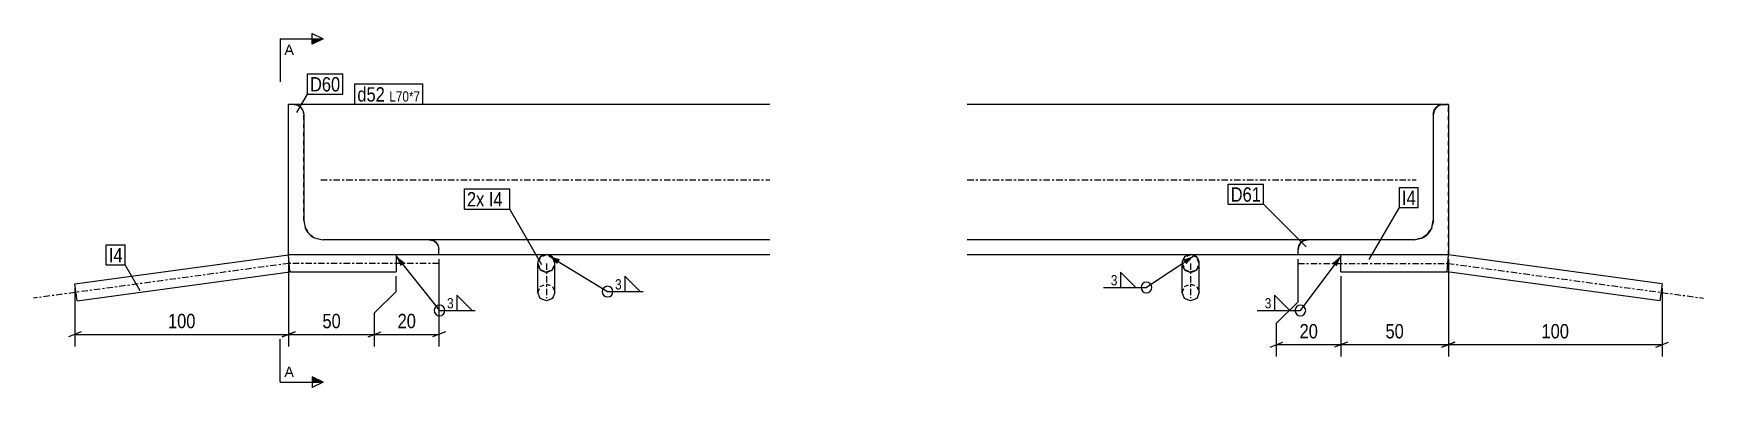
# Model space of a CAD drawing. Header units: millimetres. Extents: x 10 to 19008, y 5 to 301.
# Drawn here: x 18230 to 19008, y 5 to 170 of the extents above; entities that cross this region are included whole.
import ezdxf

# ---------------------------------------------------------------- set-up
doc = ezdxf.new("R2010")
doc.units = ezdxf.units.MM
doc.linetypes.add('DXK_LINE_DOT2', pattern=[3.9198, 1.9599, -1.9599])
doc.linetypes.add('DXK_LINE_DOT3', pattern=[5.9187, 2.979, -0.9799, 0.9799, -0.9799])
for name, color, linetype in [('MÅLSÆTNING', 7, 'Continuous'), ('STÅL', 7, 'Continuous'), ('TEKST', 7, 'Continuous')]:
    doc.layers.add(name, color=color, linetype=linetype)
doc.styles.add('Arial', font='ARIAL.TTF', dxfattribs={"height": 0.2})
doc.styles.add('Arial Narrow', font='ARIALN.TTF', dxfattribs={"height": 0.2})

msp = doc.modelspace()

# ---------------------------------------------------------------- hatches: boundary and pattern name
at = {"layer": 'TEKST', "linetype": 'Continuous'}
for color, points in [(30, [(18360.3, 164.85), (18360.3, 167.35), (18365.3, 167.35)]), (3, [(18401.44, 61.42), (18399.3, 66.1), (18403.39, 62.98)]), (3, [(18474.32, 62.43), (18470.71, 66.1), (18475.63, 64.56)]), (3, [(18765.86, 64.37), (18770.71, 66.1), (18767.24, 62.29)]), (3, [(18835.29, 62.84), (18839.28, 66.1), (18837.29, 61.35)]), (30, [(18360.3, 7.3), (18360.3, 9.8), (18365.3, 7.3)])]:
    msp.add_hatch(color=color, dxfattribs=at).paths.add_polyline_path(points)

# ---------------------------------------------------------------- linework, layer by layer
at = {"layer": 'MÅLSÆTNING', "color": 7, "linetype": 'Continuous'}
for p, q in [((18349.3, 64.69), (18349.3, 23.99)), ((18349.3, 64.69), (18349.3, 23.99)), ((18419.3, 64.69), (18419.3, 23.99)), ((18819.29, 44.84), (18819.29, 64.69)), ((18889.28, 64.69), (18889.28, 19.24)), ((18889.28, 64.69), (18889.28, 19.24)), ((18399.3, 49.59), (18399.3, 56.69)), ((18399.3, 49.59), (18399.3, 56.69)), ((18839.28, 56.69), (18839.28, 19.24)), ((18839.28, 56.69), (18839.28, 19.24)), ((18249.72, 51.13), (18249.72, 23.99)), ((18389.3, 39.59), (18399.3, 49.59)), ((18988.86, 51.13), (18988.86, 19.24)), ((18389.3, 23.99), (18389.3, 39.59)), ((18389.3, 23.99), (18389.3, 39.59)), ((18809.29, 34.84), (18819.29, 44.84)), ((18809.29, 19.24), (18809.29, 34.84)), ((18252.72, 30.79), (18246.72, 28.39)), ((18249.72, 29.59), (18349.3, 29.59)), ((18346.3, 28.39), (18352.3, 30.79)), ((18352.3, 30.79), (18346.3, 28.39)), ((18349.3, 29.59), (18389.3, 29.59)), ((18386.3, 28.39), (18392.3, 30.79)), ((18386.3, 28.39), (18392.3, 30.79)), ((18389.3, 29.59), (18419.3, 29.59)), ((18422.3, 30.79), (18416.3, 28.39)), ((18806.29, 23.64), (18812.29, 26.04)), ((18809.29, 24.84), (18839.28, 24.84)), ((18842.28, 26.04), (18836.28, 23.64)), ((18842.28, 26.04), (18836.28, 23.64)), ((18839.28, 24.84), (18889.28, 24.84)), ((18886.28, 23.64), (18892.28, 26.04)), ((18892.28, 26.04), (18886.28, 23.64)), ((18889.28, 24.84), (18988.86, 24.84)), ((18985.86, 23.64), (18991.86, 26.04))]:
    msp.add_line(p, q, dxfattribs=at)
at = {"layer": 'STÅL', "color": 7, "linetype": 'DXK_LINE_DOT2'}
for p, q in [((18349.3, 66.69), (18349.3, 136.69)), ((18351.8, 136.69), (18349.3, 136.69)), ((18351.8, 136.69), (18353.52, 136.35)), ((18353.52, 136.35), (18354.98, 135.37)), ((18354.98, 135.37), (18355.95, 133.91)), ((18355.95, 133.91), (18356.3, 132.19)), ((18882.29, 132.19), (18882.63, 133.91)), ((18882.64, 133.91), (18882.3, 132.19)), ((18882.63, 133.91), (18883.6, 135.37)), ((18883.61, 135.37), (18882.64, 133.91)), ((18883.6, 135.37), (18885.06, 136.35)), ((18885.07, 136.35), (18883.61, 135.37)), ((18885.06, 136.35), (18886.79, 136.69)), ((18886.8, 136.69), (18885.07, 136.35)), ((18889.3, 136.69), (18886.8, 136.69)), ((18889.3, 66.69), (18889.3, 136.69)), ((18356.3, 82.69), (18356.3, 132.19)), ((18882.3, 82.69), (18882.3, 132.19)), ((18356.3, 82.69), (18356.98, 79.25)), ((18356.98, 79.25), (18358.93, 76.33)), ((18879.65, 76.33), (18881.6, 79.25)), ((18881.61, 79.25), (18879.66, 76.33)), ((18881.6, 79.25), (18882.29, 82.69)), ((18882.3, 82.69), (18881.61, 79.25)), ((18358.93, 76.33), (18361.85, 74.37)), ((18361.85, 74.37), (18365.3, 73.69)), ((18414.8, 73.69), (18365.3, 73.69)), ((18414.8, 73.69), (18416.52, 73.35)), ((18416.52, 73.35), (18417.98, 72.37)), ((18417.98, 72.37), (18418.95, 70.91)), ((18418.95, 70.91), (18419.3, 69.19)), ((18819.29, 69.19), (18819.63, 70.91)), ((18819.64, 70.91), (18819.3, 69.19)), ((18819.63, 70.91), (18820.6, 72.37)), ((18820.61, 72.37), (18819.64, 70.91)), ((18820.6, 72.37), (18822.06, 73.35)), ((18822.07, 73.35), (18820.61, 72.37)), ((18822.06, 73.35), (18823.79, 73.69)), ((18823.8, 73.69), (18822.07, 73.35)), ((18873.3, 73.69), (18823.8, 73.69)), ((18873.29, 73.69), (18876.73, 74.37)), ((18876.74, 74.37), (18873.3, 73.69)), ((18876.73, 74.37), (18879.65, 76.33)), ((18879.66, 76.33), (18876.74, 74.37)), ((18349.3, 66.69), (18349.3, 66.69)), ((18399.3, 66.69), (18349.3, 66.69)), ((18419.3, 66.69), (18399.3, 66.69)), ((18419.3, 66.69), (18419.3, 69.19)), ((18466.47, 65.52), (18465.3, 62.69)), ((18465.3, 62.69), (18466.47, 59.86)), ((18469.3, 66.69), (18466.47, 65.52)), ((18472.13, 65.52), (18469.3, 66.69)), ((18473.3, 62.69), (18472.13, 65.52)), ((18472.13, 59.86), (18473.3, 62.69)), ((18766.47, 65.52), (18765.3, 62.69)), ((18765.3, 62.69), (18766.47, 59.86)), ((18769.3, 66.69), (18766.47, 65.52)), ((18772.13, 65.52), (18769.3, 66.69)), ((18773.3, 62.69), (18772.13, 65.52)), ((18772.13, 59.86), (18773.3, 62.69)), ((18819.3, 66.69), (18819.3, 69.19)), ((18839.28, 66.69), (18819.3, 66.69)), ((18889.28, 66.69), (18839.28, 66.69)), ((18889.01, 62.69), (18888.82, 59.86)), ((18889.3, 66.69), (18889.28, 66.69)), ((18466.47, 59.86), (18469.3, 58.69)), ((18469.3, 58.69), (18472.13, 59.86)), ((18766.47, 59.86), (18769.3, 58.69)), ((18769.3, 58.69), (18772.13, 59.86)), ((18465.3, 49.17), (18466.47, 51.97)), ((18466.47, 51.97), (18469.3, 53.13)), ((18469.3, 53.13), (18472.13, 51.97)), ((18472.13, 51.97), (18473.3, 49.17)), ((18765.3, 49.17), (18766.47, 51.97)), ((18766.47, 51.97), (18769.3, 53.13)), ((18769.3, 53.13), (18772.13, 51.97)), ((18772.13, 51.97), (18773.3, 49.17))]:
    msp.add_line(p, q, dxfattribs=at)
at = {"layer": 'STÅL', "color": 2, "linetype": 'Continuous'}
for p, q in [((18351.8, 136.69), (18349.3, 136.69)), ((18349.3, 66.69), (18349.3, 136.69)), ((18573.3, 136.69), (18351.8, 136.69)), ((18351.8, 136.69), (18353.52, 136.35)), ((18355.95, 133.91), (18356.3, 132.19)), ((18886.8, 136.69), (18665.3, 136.69)), ((18882.29, 132.19), (18882.63, 133.91)), ((18885.06, 136.35), (18886.79, 136.69)), ((18886.79, 136.69), (18889.29, 136.69)), ((18889.29, 136.69), (18889.29, 66.69)), ((18356.3, 132.19), (18356.3, 82.69)), ((18882.29, 132.19), (18882.29, 82.69)), ((18356.3, 82.69), (18356.98, 79.25)), ((18881.6, 79.25), (18882.29, 82.69)), ((18361.85, 74.37), (18365.3, 73.69)), ((18414.8, 73.69), (18365.3, 73.69)), ((18573.3, 73.69), (18414.8, 73.69)), ((18414.8, 73.69), (18416.52, 73.35)), ((18418.95, 70.91), (18419.3, 69.19)), ((18823.8, 73.69), (18665.3, 73.69)), ((18819.29, 69.19), (18819.63, 70.91)), ((18822.06, 73.35), (18823.79, 73.69)), ((18873.29, 73.69), (18823.79, 73.69)), ((18873.29, 73.69), (18876.73, 74.37)), ((18249.72, 53.13), (18349.3, 66.69)), ((18419.3, 66.69), (18349.3, 66.69)), ((18349.84, 58.69), (18349.3, 66.69)), ((18399.3, 66.69), (18399.3, 58.69)), ((18419.3, 66.69), (18419.3, 69.19)), ((18573.3, 66.69), (18419.3, 66.69)), ((18465.3, 49.17), (18465.3, 62.69)), ((18473.3, 49.17), (18473.3, 62.69)), ((18819.3, 66.69), (18665.3, 66.69)), ((18765.3, 49.17), (18765.3, 62.69)), ((18773.3, 49.17), (18773.3, 62.69)), ((18819.29, 66.69), (18819.29, 69.19)), ((18889.29, 66.69), (18819.29, 66.69)), ((18839.28, 59.86), (18839.28, 66.69)), ((18888.74, 58.69), (18889.01, 62.69)), ((18889.01, 62.69), (18889.28, 66.69)), ((18988.86, 53.13), (18889.28, 66.69)), ((18250.8, 45.2), (18349.84, 58.69)), ((18350.34, 58.69), (18349.84, 58.69)), ((18350.34, 58.69), (18399.3, 58.69)), ((18839.28, 58.69), (18839.28, 59.86)), ((18839.28, 58.69), (18888.24, 58.69)), ((18888.24, 58.69), (18888.74, 58.69)), ((18987.78, 45.2), (18888.74, 58.69)), ((18250.8, 45.2), (18249.72, 53.13)), ((18466.47, 46.36), (18465.3, 49.17)), ((18473.3, 49.17), (18472.13, 46.36)), ((18766.47, 46.36), (18765.3, 49.17)), ((18773.3, 49.17), (18772.13, 46.36)), ((18988.86, 53.13), (18987.78, 45.2)), ((18469.3, 45.2), (18466.47, 46.36)), ((18472.13, 46.36), (18469.3, 45.2)), ((18769.3, 45.2), (18766.47, 46.36)), ((18772.13, 46.36), (18769.3, 45.2))]:
    msp.add_line(p, q, dxfattribs=at)
at = {"layer": 'STÅL', "color": 7, "linetype": 'DXK_LINE_DOT3'}
for p, q in [((18364.3, 101.69), (18573.3, 101.69)), ((18384.3, 101.69), (18384.3, 101.69)), ((18665.3, 101.69), (18874.3, 101.69)), ((18854.29, 101.69), (18854.29, 101.69)), ((18349.57, 62.69), (18230.45, 46.47)), ((18419.3, 62.69), (18349.57, 62.69)), ((18469.3, 62.69), (18469.3, 62.69)), ((18469.3, 62.69), (18469.3, 46.47)), ((18769.3, 62.69), (18769.3, 62.69)), ((18769.3, 62.69), (18769.3, 46.47)), ((18819.28, 62.69), (18889.01, 62.69)), ((18889.01, 62.69), (19008.13, 46.47))]:
    msp.add_line(p, q, dxfattribs=at)
at = {"layer": 'STÅL', "color": 2, "linetype": 'Continuous'}
for centre, radius, start, end in [((18351.8, 132.19), 4.5, 22.5, 67.5), ((18886.79, 132.19), 4.5, 112.5, 157.5), ((18365.3, 82.69), 9, 202.5, 247.5), ((18873.29, 82.69), 9, 292.5, 337.5), ((18414.8, 69.19), 4.5, 22.5, 67.5), ((18823.79, 69.19), 4.5, 112.5, 157.5), ((18469.3, 62.69), 4, 0, 180), ((18469.3, 62.69), 4, 180, 0), ((18769.3, 62.69), 4, 0, 180), ((18769.3, 62.69), 4, 180, 0)]:
    msp.add_arc(centre, radius, start, end, dxfattribs=at)
at = {"layer": 'TEKST', "color": 30, "linetype": 'Continuous'}
for p, q in [((18360.3, 164.85), (18360.3, 169.85)), ((18360.3, 169.85), (18365.3, 167.35)), ((18365.3, 167.35), (18360.3, 164.85)), ((18365.3, 7.3), (18360.3, 9.8)), ((18360.3, 9.8), (18360.3, 4.8)), ((18365.3, 7.3), (18360.3, 4.8))]:
    msp.add_line(p, q, dxfattribs=at)
at = {"layer": 'TEKST', "color": 3, "linetype": 'Continuous'}
for p, q in [((18770.71, 66.1), (18748.69, 51.44)), ((18839.28, 66.1), (18820.35, 40.74))]:
    msp.add_line(p, q, dxfattribs=at)
for start, end in [(90, 270), (270, 90)]:
    msp.add_arc((18748.69, 51.44), 2.5, start, end, dxfattribs=at)

# ---------------------------------------------------------------- wipeouts: each hides what was drawn before it
at = {"color": 0, "linetype": 'Continuous'}
for points in [[(18351.74, 159.85), (18351.74, 164.85), (18347.3, 164.85), (18347.3, 159.85)], [(18351.74, 9.8), (18351.74, 14.8), (18347.3, 14.8), (18347.3, 9.8)]]:
    msp.add_wipeout(points, dxfattribs=at).dxf.layer = 'TEKST'
at = {"color": 0}
for points in [[(18373.31, 142.8), (18373.31, 149.8), (18359.24, 149.8), (18359.24, 142.8)], [(18440.41, 89.21), (18440.41, 96.21), (18432.31, 96.21), (18432.31, 89.21)], [(18874.09, 89.89), (18874.09, 96.89), (18867.69, 96.89), (18867.69, 89.89)], [(18504.74, 50.13), (18504.74, 55.93), (18500.9, 55.93), (18500.9, 50.13)], [(18735.59, 52.04), (18735.59, 57.84), (18731.74, 57.84), (18731.74, 52.04)]]:
    msp.add_wipeout(points, dxfattribs=at).dxf.layer = 'TEKST'

# ---------------------------------------------------------------- next in the draw order: linework, layer by layer
at = {"layer": 'TEKST', "color": 7, "linetype": 'Continuous'}
for p, q in [((18345.3, 167.35), (18345.3, 147.35)), ((18345.3, 167.35), (18365.3, 167.35)), ((18345.3, 7.3), (18345.3, 27.3)), ((18345.3, 7.3), (18365.3, 7.3))]:
    msp.add_line(p, q, dxfattribs=at)
at = {"layer": 'TEKST', "color": 3, "linetype": 'Continuous'}
for p, q in [((18470.71, 66.1), (18497.8, 49.53)), ((18512.92, 49.53), (18505.77, 56.67)), ((18505.77, 56.67), (18505.77, 49.53)), ((18743.76, 51.44), (18736.62, 58.58)), ((18736.62, 58.58), (18736.62, 51.44)), ((18497.8, 49.53), (18514.34, 49.53)), ((18505.77, 49.53), (18512.92, 49.53)), ((18728.64, 51.44), (18748.69, 51.44)), ((18736.62, 51.44), (18743.76, 51.44))]:
    msp.add_line(p, q, dxfattribs=at)
for start, end in [(90, 270), (270, 90)]:
    msp.add_arc((18497.8, 49.53), 2.5, start, end, dxfattribs=at)

# ---------------------------------------------------------------- next in the draw order: texts
at = {"layer": 'TEKST', "color": 3, "linetype": 'Continuous', "style": 'Arial'}
for p in [(18347.3, 159.85), (18347.3, 9.8)]:
    msp.add_text('A', height=4.78, dxfattribs=at).set_placement(p)
at = {"layer": 'TEKST', "color": 3, "style": 'Arial Narrow'}
for p in [(18501.3, 50.53), (18732.14, 52.44)]:
    msp.add_text('3', height=4.77, dxfattribs=at).set_placement(p)

# ---------------------------------------------------------------- next in the draw order: wipeouts: each hides what was drawn before it
at = {"color": 0}
for points, layer in [([(18307.31, 31.09), (18307.31, 40.89), (18291.71, 40.89), (18291.71, 31.09)], 'MÅLSÆTNING'), ([(18374.96, 31.09), (18374.96, 40.89), (18363.63, 40.89), (18363.63, 31.09)], 'MÅLSÆTNING'), ([(18409.96, 31.09), (18409.96, 40.89), (18398.63, 40.89), (18398.63, 31.09)], 'MÅLSÆTNING'), ([(18829.95, 26.34), (18829.95, 36.14), (18818.62, 36.14), (18818.62, 26.34)], 'MÅLSÆTNING'), ([(18869.95, 26.34), (18869.95, 36.14), (18858.62, 36.14), (18858.62, 26.34)], 'MÅLSÆTNING'), ([(18946.87, 26.34), (18946.87, 36.14), (18931.27, 36.14), (18931.27, 26.34)], 'MÅLSÆTNING'), ([(18373.31, 142.8), (18373.31, 149.8), (18359.24, 149.8), (18359.24, 142.8)], 'TEKST'), ([(18394.09, 138.09), (18394.09, 145.09), (18381.3, 145.09), (18381.3, 138.09)], 'TEKST'), ([(18440.41, 89.21), (18440.41, 96.21), (18432.31, 96.21), (18432.31, 89.21)], 'TEKST'), ([(18802.03, 91.43), (18802.03, 98.43), (18787.96, 98.43), (18787.96, 91.43)], 'TEKST'), ([(18874.09, 89.89), (18874.09, 96.89), (18867.69, 96.89), (18867.69, 89.89)], 'TEKST'), ([(18271.99, 63.15), (18271.99, 70.15), (18265.59, 70.15), (18265.59, 63.15)], 'TEKST'), ([(18426.5, 41.34), (18426.5, 47.14), (18422.66, 47.14), (18422.66, 41.34)], 'TEKST'), ([(18807.25, 41.34), (18807.25, 47.14), (18803.4, 47.14), (18803.4, 41.34)], 'TEKST')]:
    msp.add_wipeout(points, dxfattribs=at).dxf.layer = layer

# ---------------------------------------------------------------- next in the draw order: linework, layer by layer
at = {"layer": 'MÅLSÆTNING', "color": 7, "linetype": 'Continuous'}
msp.add_line((18389.3, 39.59), (18399.3, 49.59), dxfattribs=at)
at = {"layer": 'TEKST', "color": 7, "linetype": 'Continuous'}
for p, q in [((18358.04, 151), (18374.51, 151)), ((18358.04, 141.6), (18358.04, 151)), ((18374.51, 141.6), (18374.51, 151)), ((18353.04, 132.94), (18358.04, 141.6)), ((18358.04, 141.6), (18374.51, 141.6)), ((18431.11, 88.01), (18431.11, 97.41)), ((18866.49, 98.09), (18875.29, 98.09)), ((18866.49, 88.69), (18866.49, 98.09)), ((18875.29, 88.69), (18875.29, 98.09)), ((18852.49, 64.44), (18866.49, 88.69)), ((18866.49, 88.69), (18875.29, 88.69))]:
    msp.add_line(p, q, dxfattribs=at)
at = {"layer": 'TEKST', "color": 3, "linetype": 'Continuous'}
for p, q in [((18399.3, 66.1), (18419.56, 40.74)), ((18434.68, 40.74), (18427.53, 47.88)), ((18427.53, 47.88), (18427.53, 40.74)), ((18815.42, 40.74), (18808.28, 47.88)), ((18808.28, 47.88), (18808.28, 40.74)), ((18419.56, 40.74), (18436.1, 40.74)), ((18427.53, 40.74), (18434.68, 40.74)), ((18800.3, 40.74), (18820.35, 40.74)), ((18808.28, 40.74), (18815.42, 40.74))]:
    msp.add_line(p, q, dxfattribs=at)
for centre, start, end in [((18419.56, 40.74), 90, 270), ((18419.56, 40.74), 270, 90), ((18820.35, 40.74), 90, 270), ((18820.35, 40.74), 270, 90)]:
    msp.add_arc(centre, 2.5, start, end, dxfattribs=at)

# ---------------------------------------------------------------- next in the draw order: texts
at = {"layer": 'MÅLSÆTNING', "color": 3, "style": 'Arial Narrow'}
for s, p in [('100', (18293.11, 32.49)), ('50', (18365.03, 32.49)), ('20', (18400.03, 32.49)), ('20', (18820.02, 27.74)), ('50', (18860.02, 27.74)), ('100', (18932.67, 27.74))]:
    msp.add_text(s, height=6.681, dxfattribs=at).set_placement(p)
at = {"layer": 'TEKST', "color": 3, "style": 'Arial Narrow'}
for s, height, p in [('D60', 6.681, (18359.24, 142.8)), ('I4', 6.681, (18867.69, 89.89)), ('3', 4.77, (18423.06, 41.74)), ('3', 4.77, (18803.8, 41.74))]:
    msp.add_text(s, height=height, dxfattribs=at).set_placement(p)

# ---------------------------------------------------------------- next in the draw order: wipeouts: each hides what was drawn before it
at = {"color": 0}
for points in [[(18394.09, 138.09), (18394.09, 145.09), (18381.3, 145.09), (18381.3, 138.09)], [(18448.91, 89.21), (18448.91, 96.21), (18442.51, 96.21), (18442.51, 89.21)], [(18802.03, 91.43), (18802.03, 98.43), (18787.96, 98.43), (18787.96, 91.43)], [(18271.99, 63.15), (18271.99, 70.15), (18265.59, 70.15), (18265.59, 63.15)]]:
    msp.add_wipeout(points, dxfattribs=at).dxf.layer = 'TEKST'

# ---------------------------------------------------------------- next in the draw order: linework, layer by layer
at = {"layer": 'TEKST', "color": 7, "linetype": 'Continuous'}
for p, q in [((18380.1, 136.89), (18380.1, 146.29)), ((18786.76, 99.63), (18803.23, 99.63)), ((18786.76, 90.23), (18786.76, 99.63)), ((18803.23, 90.23), (18803.23, 99.63)), ((18786.76, 90.23), (18803.23, 90.23)), ((18823.03, 70.43), (18803.23, 90.23)), ((18264.39, 71.35), (18273.19, 71.35)), ((18264.39, 61.95), (18264.39, 71.35)), ((18273.19, 61.95), (18273.19, 71.35)), ((18264.39, 61.95), (18273.19, 61.95)), ((18280.19, 49.83), (18273.19, 61.95))]:
    msp.add_line(p, q, dxfattribs=at)

# ---------------------------------------------------------------- next in the draw order: texts
at = {"layer": 'TEKST', "color": 3, "style": 'Arial Narrow'}
for s, p in [('D61', (18787.96, 91.43)), ('I4', (18265.59, 63.15))]:
    msp.add_text(s, height=6.681, dxfattribs=at).set_placement(p)

# ---------------------------------------------------------------- next in the draw order: wipeouts: each hides what was drawn before it
at = {"color": 0}
for points in [[(18410.51, 138.09), (18410.51, 143.09), (18396.19, 143.09), (18396.19, 138.09)], [(18448.91, 89.21), (18448.91, 96.21), (18442.51, 96.21), (18442.51, 89.21)]]:
    msp.add_wipeout(points, dxfattribs=at).dxf.layer = 'TEKST'

# ---------------------------------------------------------------- next in the draw order: linework, layer by layer
at = {"layer": 'TEKST', "color": 7, "linetype": 'Continuous'}
for p, q in [((18431.11, 97.41), (18452.21, 97.41)), ((18452.21, 88.01), (18452.21, 97.41)), ((18431.11, 88.01), (18452.21, 88.01)), ((18467.21, 62.03), (18452.21, 88.01))]:
    msp.add_line(p, q, dxfattribs=at)

# ---------------------------------------------------------------- next in the draw order: texts
at = {"layer": 'TEKST', "color": 3, "style": 'Arial Narrow'}
for s, p in [('2x', (18432.31, 89.21)), ('I4', (18442.51, 89.21))]:
    msp.add_text(s, height=6.681, dxfattribs=at).set_placement(p)

# ---------------------------------------------------------------- next in the draw order: wipeouts: each hides what was drawn before it
at = {"color": 0}
msp.add_wipeout([(18410.51, 138.09), (18410.51, 143.09), (18396.19, 143.09), (18396.19, 138.09)], dxfattribs=at).dxf.layer = 'TEKST'

# ---------------------------------------------------------------- next in the draw order: linework, layer by layer
at = {"layer": 'TEKST', "color": 7, "linetype": 'Continuous'}
for p, q in [((18380.1, 146.29), (18411.71, 146.29)), ((18411.71, 136.89), (18411.71, 146.29)), ((18380.1, 136.89), (18411.71, 136.89))]:
    msp.add_line(p, q, dxfattribs=at)

# ---------------------------------------------------------------- next in the draw order: texts
at = {"layer": 'TEKST', "color": 3, "style": 'Arial Narrow'}
for s, height, p in [('d52', 6.681, (18381.3, 138.09)), ('L70*7', 4.772, (18396.19, 138.09))]:
    msp.add_text(s, height=height, dxfattribs=at).set_placement(p)

doc.saveas('drawing.dxf')
